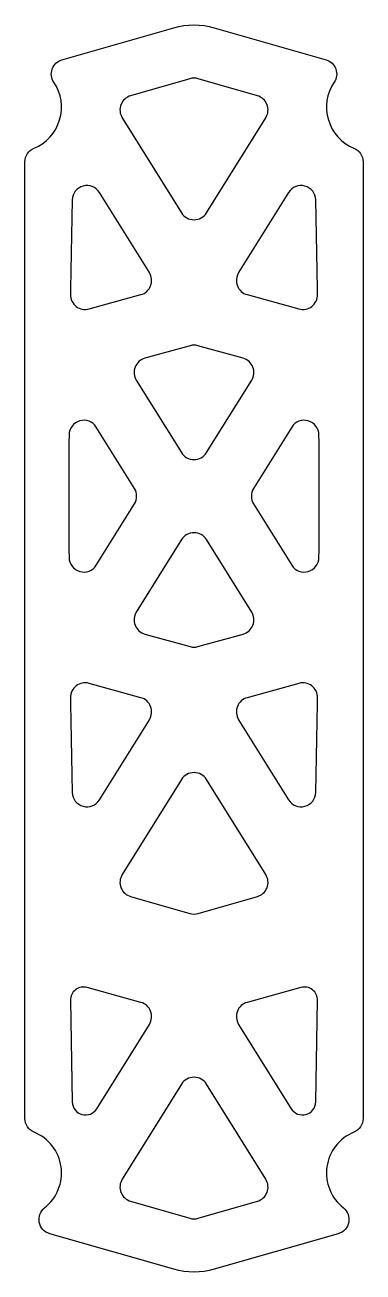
# Model space of a CAD drawing. Header units: millimetres. Extents: x -11.5 to 11.5, y -42.3 to 42.3.
import ezdxf

# ---------------------------------------------------------------- set-up
doc = ezdxf.new("R2010")
doc.units = ezdxf.units.MM
doc.layers.add('Draw', color=1, linetype='Continuous', true_color=0xff0000)

msp = doc.modelspace()

# ---------------------------------------------------------------- linework, layer by layer
at = {"layer": 'Draw'}
for points in [[(-11.489, -31.881), (-11.489, 33.012, -0.304794), (-10.867, 33.938, 0.477529), (-9.522, 38.406, -0.511369), (-8.971, 39.931), (-1.375, 42.104, -0.140224), (1.375, 42.104), (8.971, 39.931, -0.511369), (9.522, 38.406, 0.477529), (10.867, 33.938, -0.304794), (11.489, 33.012), (11.489, -31.881, -0.304794), (10.867, -32.807, 0.575502), (10.148, -37.944, -0.612285), (9.806, -39.693), (1.375, -42.104, -0.140224), (-1.375, -42.104), (-9.806, -39.693, -0.612285), (-10.148, -37.944, 0.575502), (-10.867, -32.807, -0.304794)], [(4.877, 36.003, 0.49874), (4.304, 37.494), (0.275, 38.647, 0.140224), (-0.275, 38.647), (-4.304, 37.494, 0.49874), (-4.877, 36.003), (-0.848, 29.553, 0.554383), (0.848, 29.553)], [(-6.427, 30.934, 0.744845), (-8.275, 30.426, 0.001791), (-8.396, 24.01, 0.50041), (-7.129, 23.031), (-3.612, 24.003, 0.501487), (-3.031, 25.497)], [(8.275, 30.426, 0.744845), (6.427, 30.934), (3.031, 25.497, 0.501487), (3.612, 24.003), (7.129, 23.031, 0.50041), (8.396, 24.01, 0.001791)], [(3.918, 18.198, 0.501541), (3.336, 19.691), (0.266, 20.54, 0.135658), (-0.266, 20.54), (-3.336, 19.691, 0.501541), (-3.918, 18.198), (-0.848, 13.284, 0.554383), (0.848, 13.284)], [(-4.052, 10.864), (-6.642, 15.01, 0.751784), (-8.491, 14.484, 0.002316), (-8.491, 6.183, 0.751784), (-6.642, 5.658), (-4.052, 9.804, 0.286684)], [(8.491, 14.484, 0.751784), (6.642, 15.01), (4.052, 10.864, 0.286684), (4.052, 9.804), (6.642, 5.658, 0.751784), (8.491, 6.183, 0.002316)], [(0.848, 7.384, 0.554383), (-0.848, 7.384), (-3.918, 2.47, 0.501541), (-3.336, 0.976), (-0.266, 0.128, 0.135658), (0.266, 0.128), (3.336, 0.976, 0.501541), (3.918, 2.47)], [(-3.031, -4.829, 0.501487), (-3.612, -3.336), (-7.129, -2.363, 0.50041), (-8.396, -3.342, 0.001791), (-8.275, -9.759, 0.744845), (-6.427, -10.266)], [(8.396, -3.342, 0.50041), (7.129, -2.363), (3.612, -3.336, 0.501487), (3.031, -4.829), (6.427, -10.266, 0.744845), (8.275, -9.759, 0.001791)], [(4.877, -15.336), (0.848, -8.886, 0.554383), (-0.848, -8.886), (-4.877, -15.336, 0.49874), (-4.304, -16.827), (-0.275, -17.98, 0.140224), (0.275, -17.98), (4.304, -16.827, 0.49874)], [(-3.031, -25.497, 0.501487), (-3.612, -24.004), (-7.259, -22.995, 0.501597), (-8.398, -23.88), (-8.267, -30.758, 0.746155), (-6.604, -31.217)], [(8.398, -23.88, 0.501597), (7.259, -22.995), (3.612, -24.004, 0.501487), (3.031, -25.497), (6.604, -31.217, 0.746155), (8.267, -30.758)], [(0.848, -29.553, 0.554383), (-0.848, -29.553), (-4.877, -36.003, 0.49874), (-4.304, -37.494), (-0.275, -38.647, 0.140224), (0.275, -38.647), (4.304, -37.494, 0.49874), (4.877, -36.003)]]:
    msp.add_lwpolyline(points, format="xyb", close=True, dxfattribs=at)

doc.saveas('drawing.dxf')
